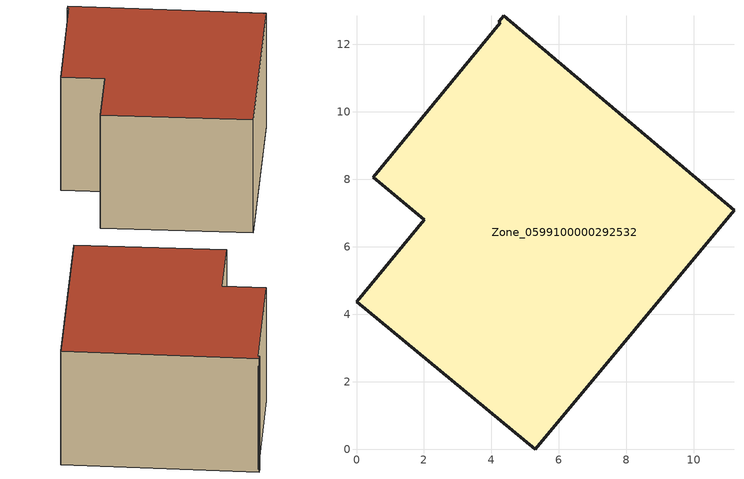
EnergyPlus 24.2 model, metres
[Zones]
Zone_0599100000292532
 floor ground (C_G): 4.21,12.67 4.36,12.85 11.19,7.08 5.3,0 0,4.38 2.01,6.8 0.49,8.07 4.26,12.64 z0
 wall outside (C_F): 5.3,0 11.19,7.08 4.36,12.85 4.21,12.67 4.26,12.64 0.49,8.07 2.01,6.8 0,4.38 5.3,0 z0:5.96
 roof outside (C_R): 4.36,12.85 4.21,12.67 4.26,12.64 0.49,8.07 2.01,6.8 0,4.38 5.3,0 11.19,7.08 z5.96
[BUILDING]
Pand.0599100000292532: North Axis=0; Terrain=City; Loads Convergence Tolerance Value=0.04; Temperature Convergence Tolerance Value=0.4; Solar Distribution=FullExterior; Maximum Number of Warmup Days=25; Minimum Number of Warmup Days=1
[Site:Location]
Rotterdam.The.Hague.AP_ZH_NLD Design_Conditions: Latitude=51.96; Longitude=4.45; Time Zone=1; Elevation=-4.5
[SITE:GROUNDTEMPERATURE:BUILDINGSURFACE]
18, 18, 18, 18, 18, 18, 18, 18, 18, 18, 18, 18
[MATERIAL] Thermal Absorptance=0.9; Solar Absorptance=0.7; Visible Absorptance=0.7
Name | Roughness | Thickness | Conductivity | Density | Specific Heat
G.TC.1946-1964 | MediumSmooth | 0.15 | 1 | 540 | 1210
F.TC.1946-1964 | Rough | 0.3 | 0.857143 | 1920 | 840
R.TC.1946-1964 | MediumRough | 0.2 | 0.235294 | 1500 | 1000
[CONSTRUCTION]
C_G: G.TC.1946-1964
C_F: F.TC.1946-1964
C_R: R.TC.1946-1964
[ZONE]
Zone_0599100000292532: Type=1; Multiplier=1; Ceiling Height=Autocalculate; Volume=Autocalculate; Floor Area=autocalculate; Part of Total Floor Area=Yes
[ZONEINFILTRATION:DESIGNFLOWRATE]
Infil_Zone_0599100000292532: Zone or ZoneList or Space or SpaceList=Zone_0599100000292532; Schedule=AlwaysOn; Design Flow Rate Calculation Method=Flow/Area; Flow Rate per Floor Area=0.003; Constant Term Coefficient=1; Temperature Term Coefficient=0; Velocity Term Coefficient=0; Velocity Squared Term Coefficient=0
[HVACTEMPLATE:ZONE:IDEALLOADSAIRSYSTEM]
Zone_0599100000292532: Maximum Heating Supply Air Temperature=50; Minimum Cooling Supply Air Temperature=13; Maximum Heating Supply Air Humidity Ratio=0.0156; Minimum Cooling Supply Air Humidity Ratio=0.0077; Heating Limit=NoLimit; Cooling Limit=NoLimit; Dehumidification Control Type=ConstantSensibleHeatRatio; Cooling Sensible Heat Ratio=0.7; Dehumidification Setpoint=60; Humidification Control Type=None; Humidification Setpoint=30; Outdoor Air Method=None; Outdoor Air Flow Rate per Person=0.00944; Outdoor Air Flow Rate per Zone Floor Area=0; Outdoor Air Flow Rate per Zone=0; Demand Controlled Ventilation Type=None; Outdoor Air Economizer Type=NoEconomizer; Heat Recovery Type=None; Sensible Heat Recovery Effectiveness=0.7; Latent Heat Recovery Effectiveness=0.65
[ZONECONTROL:THERMOSTAT]
ThermostatControl_Zone_0599100000292532: Zone or ZoneList=Zone_0599100000292532; Control Type Schedule=DualSetpointControlType; Control 1=Thermostat_Zone_0599100000292532; Temperature Difference Between Cutout And Setpoint=0
[THERMOSTATSETPOINT:DUALSETPOINT]
Thermostat_Zone_0599100000292532: Heating Setpoint Temperature Schedule=HeatingSetpoint_Zone_0599100000292532; Cooling Setpoint Temperature Schedule=CoolingSetpoint_Zone_0599100000292532
[SCHEDULE:COMPACT]
HeatingSetpoint_Zone_0599100000292532: Through: 12/31, For: AllDays, Until: 24:00, 21
CoolingSetpoint_Zone_0599100000292532: Through: 12/31, For: AllDays, Until: 24:00, 24
DualSetpointControlType: Through: 12/31, For: AllDays, Until: 24:00, 4
AlwaysOn: Through: 12/31, For: AllDays, Until: 24:00, 1
